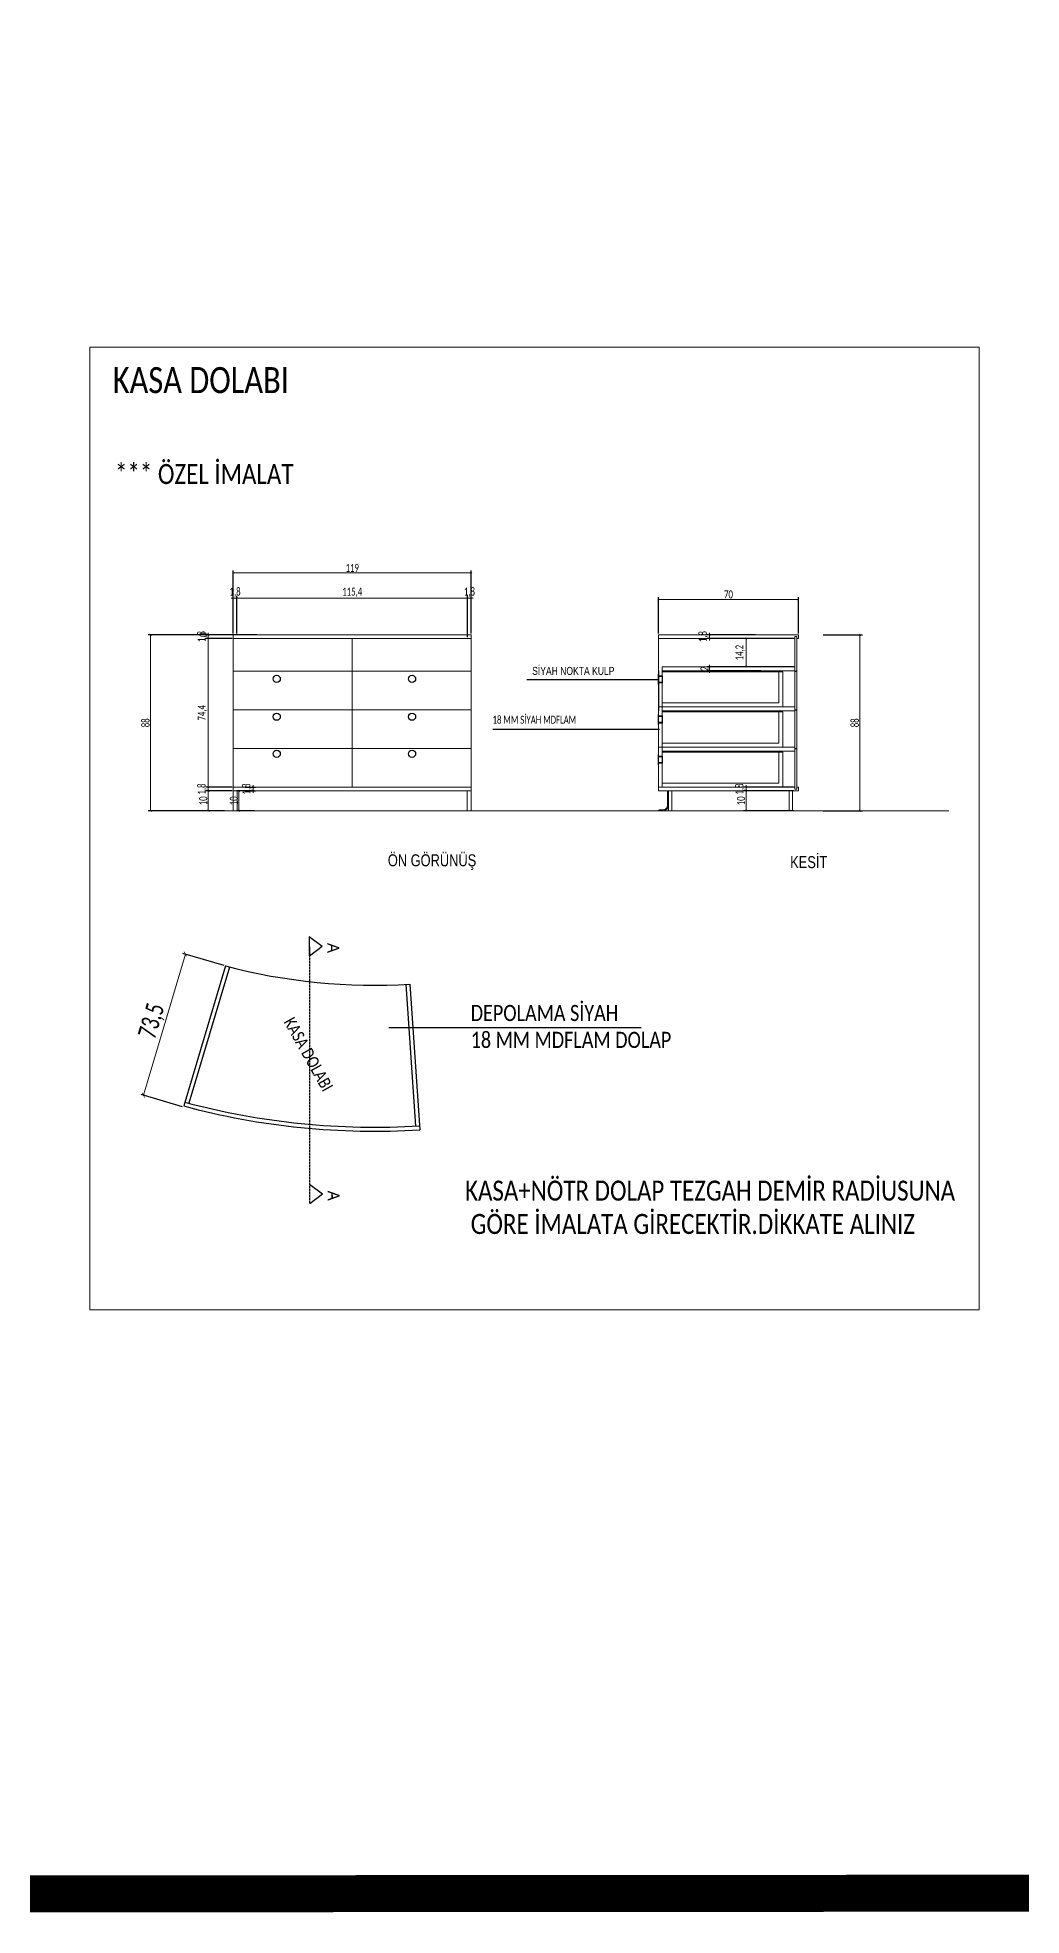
# Model space of a CAD drawing. Header units: millimetres. Extents: x 210628 to 232146, y -111309 to -91563.
# Drawn here: x 214968 to 215460, y -108622 to -107684 of the extents above; entities that cross this region are included whole.
import ezdxf

# ---------------------------------------------------------------- set-up
doc = ezdxf.new("R2010")
doc.units = ezdxf.units.MM
doc.header["$PDMODE"] = 2
doc.linetypes.add('DASHDOT', pattern=[25.4, 12.7, -6.35, 0, -6.35])
doc.linetypes.add('DASHED', pattern=[0.75, 0.5, -0.25])
doc.layers.get('0').update_dxf_attribs({"lineweight": 20})
for name, color, linetype, lineweight in [('ahsap-1', 34, 'Continuous', 25), ('alçıpan tarama', 251, 'Continuous', 20), ('görünüş', 45, 'Continuous', 25), ('kesitçizgisi', 7, 'DASHDOT', 25), ('KP', 167, 'Continuous', 30), ('t_ahsapkesit', 42, 'Continuous', 0), ('t_kesit', 3, 'Continuous', 25), ('t_olcu', 252, 'Continuous', 20), ('t_tarama', 253, 'Continuous', 5), ('t_yazı', 23, 'Continuous', 25), ('text', 1, 'Continuous', 20), ('ölçü', 251, 'Continuous', 5)]:
    doc.layers.add(name, color=color, linetype=linetype, lineweight=lineweight)
doc.layers.add('t_gorunus', color=36, linetype='Continuous')
doc.layers.add('yazı', color=11, linetype='Continuous')
doc.styles.add('text2', font='calibri.ttf', dxfattribs={"width": 0.8})
doc.styles.add('UBN', font='GOTHIC.TTF', dxfattribs={"width": 0.8})
doc.styles.add('Ölçü50', font='calibri.ttf', dxfattribs={"width": 0.7})
doc.dimstyles.new('olcu-10', dxfattribs={"dimtxt": 4, "dimasz": 1, "dimexe": 1.25, "dimexo": 0.625, "dimgap": 0.5, "dimtad": 1, "dimdec": 1, "dimzin": 9, "dimtxsty": 'Ölçü50', "dimblk": 'ARCHTICK', "dimcen": 2, "dimclrd": 256, "dimclre": 256, "dimclrt": 1, "dimazin": 2, "dimtfac": 1, "dimtdec": 1, "dimtix": 1, "dimtmove": 0, "dimatfit": 3, "dimldrblk": 'ARCHTICK', "dimfxl": 1, "dimlwd": -1, "dimarcsym": 0})
doc.dimstyles.new('olcu10', dxfattribs={"dimtxt": 9, "dimasz": 2, "dimexe": 1.25, "dimexo": 0.625, "dimgap": 0.5, "dimtad": 1, "dimdec": 1, "dimrnd": 0.5, "dimzin": 9, "dimtxsty": 'Ölçü50', "dimblk": 'ARCHTICK', "dimcen": 2, "dimclrd": 256, "dimclre": 256, "dimclrt": 6, "dimazin": 2, "dimtfac": 1, "dimtdec": 1, "dimtix": 1, "dimtmove": 0, "dimatfit": 3, "dimldrblk": 'ARCHTICK', "dimfxl": 1, "dimlwd": -1, "dimarcsym": 0})

# ---------------------------------------------------------------- blocks, each defined once
blk = doc.blocks.new('_ArchTick')
at = {"color": 0, "linetype": 'ByBlock', "const_width": 0.15}
blk.add_lwpolyline([(-0.5, -0.5), (0.5, 0.5)], dxfattribs=at)
blk = doc.blocks.new('*D52')
at = {"layer": 'DEFPOINTS', "color": 0, "transparency": 16777216}
for p in [(215278.66, -107964.6), (215278.66, -107982.23), (215348.64, -107982.23)]:
    blk.add_point(p, dxfattribs=at)
at = {"layer": 't_olcu', "lineweight": -2, "transparency": 16777216}
for p, q in [((215278.66, -107981.6), (215278.66, -107963.35)), ((215348.64, -107981.6), (215348.64, -107963.35))]:
    blk.add_line(p, q, dxfattribs=at)
at = {"layer": 't_olcu', "transparency": 16777216}
blk.add_line((215348.64, -107964.6), (215278.66, -107964.6), dxfattribs=at)
at = {"layer": 't_olcu', "transparency": 16777216, "rotation": 180}
blk.add_blockref('_ArchTick', (215278.66, -107964.6), dxfattribs=at)
at = {"layer": 't_olcu', "transparency": 16777216}
blk.add_blockref('_ArchTick', (215348.64, -107964.6), dxfattribs=at)
at = {"layer": 't_olcu', "color": 1, "transparency": 16777216, "insert": (215313.65, -107962.05), "char_height": 4, "attachment_point": 5, "style": 'Ölçü50'}
blk.add_mtext('70', dxfattribs=at)
blk = doc.blocks.new('*D53')
at = {"layer": 'DEFPOINTS', "color": 0, "transparency": 16777216}
for p in [(215360.44, -107982.23), (215360.44, -108070.23), (215379.41, -108070.23)]:
    blk.add_point(p, dxfattribs=at)
at = {"layer": 't_olcu', "lineweight": -2, "transparency": 16777216}
for p, q in [((215361.06, -107982.23), (215380.66, -107982.23)), ((215361.06, -108070.23), (215380.66, -108070.23))]:
    blk.add_line(p, q, dxfattribs=at)
at = {"layer": 't_olcu', "transparency": 16777216}
blk.add_line((215379.41, -107982.23), (215379.41, -108070.23), dxfattribs=at)
for p, rotation in [((215379.41, -107982.23), 90), ((215379.41, -108070.23), 270)]:
    blk.add_blockref('_ArchTick', p, dxfattribs=dict(at, rotation=rotation))
at = {"layer": 't_olcu', "color": 1, "transparency": 16777216, "insert": (215376.86, -108026.23), "char_height": 4, "attachment_point": 5, "rotation": 90, "style": 'Ölçü50'}
blk.add_mtext('88', dxfattribs=at)
blk = doc.blocks.new('*D54')
at = {"layer": 'DEFPOINTS', "color": 0, "transparency": 16777216}
for p in [(215322.47, -108060.23), (215346.83, -108060.23), (215346.83, -108070.23)]:
    blk.add_point(p, dxfattribs=at)
at = {"layer": 't_olcu', "lineweight": -2, "transparency": 16777216}
for p, q in [((215346.21, -108060.23), (215321.22, -108060.23)), ((215346.21, -108070.23), (215321.22, -108070.23))]:
    blk.add_line(p, q, dxfattribs=at)
at = {"layer": 't_olcu', "transparency": 16777216}
blk.add_line((215322.47, -108070.23), (215322.47, -108060.23), dxfattribs=at)
for p, rotation in [((215322.47, -108060.23), 90), ((215322.47, -108070.23), 270)]:
    blk.add_blockref('_ArchTick', p, dxfattribs=dict(at, rotation=rotation))
at = {"layer": 't_olcu', "color": 1, "transparency": 16777216, "insert": (215319.92, -108065.23), "char_height": 4, "attachment_point": 5, "rotation": 90, "style": 'Ölçü50'}
blk.add_mtext('10', dxfattribs=at)
blk = doc.blocks.new('*D55')
at = {"layer": 'DEFPOINTS', "color": 0, "transparency": 16777216}
for p in [(215322.47, -108058.43), (215346.83, -108058.43), (215346.83, -108060.23)]:
    blk.add_point(p, dxfattribs=at)
at = {"layer": 't_olcu', "transparency": 16777216}
for p, q in [((215322.47, -108058.43), (215322.47, -108057.43)), ((215322.47, -108060.23), (215322.47, -108058.43)), ((215322.47, -108060.23), (215322.47, -108061.23))]:
    blk.add_line(p, q, dxfattribs=at)
at = {"layer": 't_olcu', "lineweight": -2, "transparency": 16777216}
for p, q in [((215346.21, -108058.43), (215321.22, -108058.43)), ((215346.21, -108060.23), (215321.22, -108060.23))]:
    blk.add_line(p, q, dxfattribs=at)
at = {"layer": 't_olcu', "transparency": 16777216}
for p, rotation in [((215322.47, -108058.43), 270), ((215322.47, -108060.23), 90)]:
    blk.add_blockref('_ArchTick', p, dxfattribs=dict(at, rotation=rotation))
at = {"layer": 't_olcu', "color": 1, "transparency": 16777216, "insert": (215319.5, -108059.33), "char_height": 4, "attachment_point": 5, "rotation": 90, "style": 'Ölçü50'}
blk.add_mtext('1,8', dxfattribs=at)
blk = doc.blocks.new('*D56')
at = {"layer": 'DEFPOINTS', "color": 0, "transparency": 16777216}
for p in [(215304.17, -107998.21), (215330.53, -107998.21), (215330.53, -108000.21)]:
    blk.add_point(p, dxfattribs=at)
at = {"layer": 't_olcu', "lineweight": -2, "transparency": 16777216}
for p, q in [((215329.9, -107998.21), (215302.92, -107998.21)), ((215329.9, -108000.21), (215302.92, -108000.21))]:
    blk.add_line(p, q, dxfattribs=at)
at = {"layer": 't_olcu', "transparency": 16777216}
for p, q in [((215304.17, -107998.21), (215304.17, -107997.21)), ((215304.17, -108000.21), (215304.17, -107998.21)), ((215304.17, -108000.21), (215304.17, -108001.21))]:
    blk.add_line(p, q, dxfattribs=at)
for p, rotation in [((215304.17, -107998.21), 270), ((215304.17, -108000.21), 90)]:
    blk.add_blockref('_ArchTick', p, dxfattribs=dict(at, rotation=rotation))
at = {"layer": 't_olcu', "color": 1, "transparency": 16777216, "insert": (215301.65, -107999.21), "char_height": 4, "attachment_point": 5, "rotation": 90, "style": 'Ölçü50'}
blk.add_mtext('2', dxfattribs=at)
blk = doc.blocks.new('*D57')
at = {"layer": 'DEFPOINTS', "color": 0, "transparency": 16777216}
for p in [(215322.47, -107984.03), (215346.83, -107984.03), (215346.83, -107998.21)]:
    blk.add_point(p, dxfattribs=at)
at = {"layer": 't_olcu', "lineweight": -2, "transparency": 16777216}
for p, q in [((215346.21, -107984.03), (215321.22, -107984.03)), ((215346.21, -107998.21), (215321.22, -107998.21))]:
    blk.add_line(p, q, dxfattribs=at)
at = {"layer": 't_olcu', "transparency": 16777216}
blk.add_line((215322.47, -107998.21), (215322.47, -107984.03), dxfattribs=at)
for p, rotation in [((215322.47, -107984.03), 90), ((215322.47, -107998.21), 270)]:
    blk.add_blockref('_ArchTick', p, dxfattribs=dict(at, rotation=rotation))
at = {"layer": 't_olcu', "color": 1, "transparency": 16777216, "insert": (215319.5, -107991.12), "char_height": 4, "attachment_point": 5, "rotation": 90, "style": 'Ölçü50'}
blk.add_mtext('14,2', dxfattribs=at)
blk = doc.blocks.new('*D58')
at = {"layer": 'DEFPOINTS', "color": 0, "transparency": 16777216}
for p in [(215304.17, -107982.23), (215327.84, -107982.23), (215330.53, -107984.03)]:
    blk.add_point(p, dxfattribs=at)
at = {"layer": 't_olcu', "lineweight": -2, "transparency": 16777216}
for p, q in [((215327.21, -107982.23), (215302.92, -107982.23)), ((215329.9, -107984.03), (215302.92, -107984.03))]:
    blk.add_line(p, q, dxfattribs=at)
at = {"layer": 't_olcu', "transparency": 16777216}
for p, q in [((215304.17, -107982.23), (215304.17, -107981.23)), ((215304.17, -107984.03), (215304.17, -107982.23)), ((215304.17, -107984.03), (215304.17, -107985.03))]:
    blk.add_line(p, q, dxfattribs=at)
for p, rotation in [((215304.17, -107982.23), 270), ((215304.17, -107984.03), 90)]:
    blk.add_blockref('_ArchTick', p, dxfattribs=dict(at, rotation=rotation))
at = {"layer": 't_olcu', "color": 1, "transparency": 16777216, "insert": (215301.2, -107983.13), "char_height": 4, "attachment_point": 5, "rotation": 90, "style": 'Ölçü50'}
blk.add_mtext('1,8', dxfattribs=at)
blk = doc.blocks.new('*D59')
at = {"layer": 'DEFPOINTS', "color": 0, "transparency": 16777216}
for p in [(215067.79, -107964), (215065.99, -107982.23), (215067.79, -107982.23)]:
    blk.add_point(p, dxfattribs=at)
at = {"layer": 't_olcu', "transparency": 16777216}
for p, q in [((215065.99, -107964), (215064.99, -107964)), ((215065.99, -107964), (215067.79, -107964)), ((215067.79, -107964), (215068.79, -107964))]:
    blk.add_line(p, q, dxfattribs=at)
at = {"layer": 't_olcu', "lineweight": -2, "transparency": 16777216}
for p, q in [((215065.99, -107981.61), (215065.99, -107962.75)), ((215067.79, -107981.61), (215067.79, -107962.75))]:
    blk.add_line(p, q, dxfattribs=at)
at = {"layer": 't_olcu', "transparency": 16777216}
blk.add_blockref('_ArchTick', (215065.99, -107964), dxfattribs=at)
at = {"layer": 't_olcu', "transparency": 16777216, "rotation": 180}
blk.add_blockref('_ArchTick', (215067.79, -107964), dxfattribs=at)
at = {"layer": 't_olcu', "color": 1, "transparency": 16777216, "insert": (215066.89, -107961.03), "char_height": 4, "attachment_point": 5, "style": 'Ölçü50'}
blk.add_mtext('1,8', dxfattribs=at)
blk = doc.blocks.new('*D60')
at = {"layer": 'DEFPOINTS', "color": 0, "transparency": 16777216}
for p in [(215183.19, -107964), (215067.79, -107982.23), (215183.19, -107984.03)]:
    blk.add_point(p, dxfattribs=at)
at = {"layer": 't_olcu', "lineweight": -2, "transparency": 16777216}
for p, q in [((215067.79, -107981.61), (215067.79, -107962.75)), ((215183.19, -107983.41), (215183.19, -107962.75))]:
    blk.add_line(p, q, dxfattribs=at)
at = {"layer": 't_olcu', "transparency": 16777216}
blk.add_line((215067.79, -107964), (215183.19, -107964), dxfattribs=at)
at = {"layer": 't_olcu', "transparency": 16777216, "rotation": 180}
blk.add_blockref('_ArchTick', (215067.79, -107964), dxfattribs=at)
at = {"layer": 't_olcu', "transparency": 16777216}
blk.add_blockref('_ArchTick', (215183.19, -107964), dxfattribs=at)
at = {"layer": 't_olcu', "color": 1, "transparency": 16777216, "insert": (215125.49, -107961.05), "char_height": 4, "attachment_point": 5, "style": 'Ölçü50'}
blk.add_mtext('115,4', dxfattribs=at)
blk = doc.blocks.new('*D61')
at = {"layer": 'DEFPOINTS', "color": 0, "transparency": 16777216}
for p in [(215184.99, -107951.33), (215065.99, -107982.23), (215184.99, -107982.23)]:
    blk.add_point(p, dxfattribs=at)
at = {"layer": 't_olcu', "lineweight": -2, "transparency": 16777216}
for p, q in [((215065.99, -107981.61), (215065.99, -107950.08)), ((215184.99, -107981.61), (215184.99, -107950.08))]:
    blk.add_line(p, q, dxfattribs=at)
at = {"layer": 't_olcu', "transparency": 16777216}
blk.add_line((215065.99, -107951.33), (215184.99, -107951.33), dxfattribs=at)
at = {"layer": 't_olcu', "transparency": 16777216, "rotation": 180}
blk.add_blockref('_ArchTick', (215065.99, -107951.33), dxfattribs=at)
at = {"layer": 't_olcu', "transparency": 16777216}
blk.add_blockref('_ArchTick', (215184.99, -107951.33), dxfattribs=at)
at = {"layer": 't_olcu', "color": 1, "transparency": 16777216, "insert": (215125.49, -107948.78), "char_height": 4, "attachment_point": 5, "style": 'Ölçü50'}
blk.add_mtext('119', dxfattribs=at)
blk = doc.blocks.new('*D62')
at = {"layer": 'DEFPOINTS', "color": 0, "transparency": 16777216}
for p in [(215184.99, -107964), (215184.99, -107982.23), (215183.19, -107984.03)]:
    blk.add_point(p, dxfattribs=at)
at = {"layer": 't_olcu', "transparency": 16777216}
for p, q in [((215183.19, -107964), (215182.19, -107964)), ((215183.19, -107964), (215184.99, -107964)), ((215184.99, -107964), (215185.99, -107964))]:
    blk.add_line(p, q, dxfattribs=at)
at = {"layer": 't_olcu', "lineweight": -2, "transparency": 16777216}
for p, q in [((215183.19, -107983.41), (215183.19, -107962.75)), ((215184.99, -107981.61), (215184.99, -107962.75))]:
    blk.add_line(p, q, dxfattribs=at)
at = {"layer": 't_olcu', "transparency": 16777216}
blk.add_blockref('_ArchTick', (215183.19, -107964), dxfattribs=at)
at = {"layer": 't_olcu', "transparency": 16777216, "rotation": 180}
blk.add_blockref('_ArchTick', (215184.99, -107964), dxfattribs=at)
at = {"layer": 't_olcu', "color": 1, "transparency": 16777216, "insert": (215184.09, -107961.03), "char_height": 4, "attachment_point": 5, "style": 'Ölçü50'}
blk.add_mtext('1,8', dxfattribs=at)
blk = doc.blocks.new('*D63')
at = {"layer": 'DEFPOINTS', "color": 0, "transparency": 16777216}
for p in [(215071.31, -108058.43), (215071.31, -108060.23), (215075.87, -108060.23)]:
    blk.add_point(p, dxfattribs=at)
at = {"layer": 't_olcu', "transparency": 16777216}
for p, q in [((215075.87, -108058.43), (215075.87, -108057.43)), ((215075.87, -108058.43), (215075.87, -108060.23)), ((215075.87, -108060.23), (215075.87, -108061.23))]:
    blk.add_line(p, q, dxfattribs=at)
at = {"layer": 't_olcu', "lineweight": -2, "transparency": 16777216}
for p, q in [((215071.94, -108058.43), (215077.12, -108058.43)), ((215071.94, -108060.23), (215077.12, -108060.23))]:
    blk.add_line(p, q, dxfattribs=at)
at = {"layer": 't_olcu', "transparency": 16777216}
for p, rotation in [((215075.87, -108058.43), 270), ((215075.87, -108060.23), 90)]:
    blk.add_blockref('_ArchTick', p, dxfattribs=dict(at, rotation=rotation))
at = {"layer": 't_olcu', "color": 1, "transparency": 16777216, "insert": (215072.91, -108059.33), "char_height": 4, "attachment_point": 5, "rotation": 90, "style": 'Ölçü50'}
blk.add_mtext('1,8', dxfattribs=at)
blk = doc.blocks.new('*D64')
at = {"layer": 'DEFPOINTS', "color": 0, "transparency": 16777216}
for p in [(215077.28, -108060.23), (215068.84, -108070.23), (215077.28, -108070.23)]:
    blk.add_point(p, dxfattribs=at)
at = {"layer": 't_olcu', "lineweight": -2, "transparency": 16777216}
for p, q in [((215076.65, -108060.23), (215067.59, -108060.23)), ((215076.65, -108070.23), (215067.59, -108070.23))]:
    blk.add_line(p, q, dxfattribs=at)
at = {"layer": 't_olcu', "transparency": 16777216}
blk.add_line((215068.84, -108060.23), (215068.84, -108070.23), dxfattribs=at)
for p, rotation in [((215068.84, -108060.23), 90), ((215068.84, -108070.23), 270)]:
    blk.add_blockref('_ArchTick', p, dxfattribs=dict(at, rotation=rotation))
at = {"layer": 't_olcu', "color": 1, "transparency": 16777216, "insert": (215066.29, -108065.23), "char_height": 4, "attachment_point": 5, "rotation": 90, "style": 'Ölçü50'}
blk.add_mtext('10', dxfattribs=at)
blk = doc.blocks.new('*D66')
at = {"layer": 'DEFPOINTS', "color": 0, "transparency": 16777216}
for p in [(215053.5, -108060.23), (215065.99, -108060.23), (215061.64, -108070.23)]:
    blk.add_point(p, dxfattribs=at)
at = {"layer": 't_olcu', "lineweight": -2, "transparency": 16777216}
for p, q in [((215065.37, -108060.23), (215052.25, -108060.23)), ((215061.02, -108070.23), (215052.25, -108070.23))]:
    blk.add_line(p, q, dxfattribs=at)
at = {"layer": 't_olcu', "transparency": 16777216}
blk.add_line((215053.5, -108070.23), (215053.5, -108060.23), dxfattribs=at)
for p, rotation in [((215053.5, -108060.23), 90), ((215053.5, -108070.23), 270)]:
    blk.add_blockref('_ArchTick', p, dxfattribs=dict(at, rotation=rotation))
at = {"layer": 't_olcu', "color": 1, "transparency": 16777216, "insert": (215050.95, -108065.23), "char_height": 4, "attachment_point": 5, "rotation": 90, "style": 'Ölçü50'}
blk.add_mtext('10', dxfattribs=at)
blk = doc.blocks.new('*D67')
at = {"layer": 'DEFPOINTS', "color": 0, "transparency": 16777216}
for p in [(215053.5, -108058.43), (215065.99, -108058.43), (215065.99, -108060.23)]:
    blk.add_point(p, dxfattribs=at)
at = {"layer": 't_olcu', "transparency": 16777216}
for p, q in [((215053.5, -108058.43), (215053.5, -108057.43)), ((215053.5, -108060.23), (215053.5, -108058.43)), ((215053.5, -108060.23), (215053.5, -108061.23))]:
    blk.add_line(p, q, dxfattribs=at)
at = {"layer": 't_olcu', "lineweight": -2, "transparency": 16777216}
for p, q in [((215065.37, -108058.43), (215052.25, -108058.43)), ((215065.37, -108060.23), (215052.25, -108060.23))]:
    blk.add_line(p, q, dxfattribs=at)
at = {"layer": 't_olcu', "transparency": 16777216}
for p, rotation in [((215053.5, -108058.43), 270), ((215053.5, -108060.23), 90)]:
    blk.add_blockref('_ArchTick', p, dxfattribs=dict(at, rotation=rotation))
at = {"layer": 't_olcu', "color": 1, "transparency": 16777216, "insert": (215050.53, -108059.33), "char_height": 4, "attachment_point": 5, "rotation": 90, "style": 'Ölçü50'}
blk.add_mtext('1,8', dxfattribs=at)
blk = doc.blocks.new('*D68')
at = {"layer": 'DEFPOINTS', "color": 0, "transparency": 16777216}
for p in [(215053.5, -107984.03), (215065.99, -107984.03), (215065.99, -108058.43)]:
    blk.add_point(p, dxfattribs=at)
at = {"layer": 't_olcu', "lineweight": -2, "transparency": 16777216}
for p, q in [((215065.37, -107984.03), (215052.25, -107984.03)), ((215065.37, -108058.43), (215052.25, -108058.43))]:
    blk.add_line(p, q, dxfattribs=at)
at = {"layer": 't_olcu', "transparency": 16777216}
blk.add_line((215053.5, -108058.43), (215053.5, -107984.03), dxfattribs=at)
for p, rotation in [((215053.5, -107984.03), 90), ((215053.5, -108058.43), 270)]:
    blk.add_blockref('_ArchTick', p, dxfattribs=dict(at, rotation=rotation))
at = {"layer": 't_olcu', "color": 1, "transparency": 16777216, "insert": (215050.55, -108021.23), "char_height": 4, "attachment_point": 5, "rotation": 90, "style": 'Ölçü50'}
blk.add_mtext('74,4', dxfattribs=at)
blk = doc.blocks.new('*D69')
at = {"layer": 'DEFPOINTS', "color": 0, "transparency": 16777216}
for p in [(215053.5, -107982.23), (215065.99, -107982.23), (215065.99, -107984.03)]:
    blk.add_point(p, dxfattribs=at)
at = {"layer": 't_olcu', "lineweight": -2, "transparency": 16777216}
for p, q in [((215065.37, -107982.23), (215052.25, -107982.23)), ((215065.37, -107984.03), (215052.25, -107984.03))]:
    blk.add_line(p, q, dxfattribs=at)
at = {"layer": 't_olcu', "transparency": 16777216}
for p, q in [((215053.5, -107982.23), (215053.5, -107981.23)), ((215053.5, -107984.03), (215053.5, -107982.23)), ((215053.5, -107984.03), (215053.5, -107985.03))]:
    blk.add_line(p, q, dxfattribs=at)
for p, rotation in [((215053.5, -107982.23), 270), ((215053.5, -107984.03), 90)]:
    blk.add_blockref('_ArchTick', p, dxfattribs=dict(at, rotation=rotation))
at = {"layer": 't_olcu', "color": 1, "transparency": 16777216, "insert": (215050.53, -107983.13), "char_height": 4, "attachment_point": 5, "rotation": 90, "style": 'Ölçü50'}
blk.add_mtext('1,8', dxfattribs=at)
blk = doc.blocks.new('*D70')
at = {"layer": 'DEFPOINTS', "color": 0, "transparency": 16777216}
for p in [(215053.5, -107982.23), (215065.99, -107982.23), (215068.73, -107982.23)]:
    blk.add_point(p, dxfattribs=at)
at = {"layer": 't_olcu', "lineweight": -2, "transparency": 16777216}
for p in [(215065.37, -107982.23), (215068.1, -107982.23)]:
    blk.add_line(p, (215052.25, -107982.23), dxfattribs=at)
at = {"layer": 't_olcu', "transparency": 16777216}
for q in [(215053.5, -107981.23), (215053.5, -107983.23)]:
    blk.add_line((215053.5, -107982.23), q, dxfattribs=at)
for rotation in [90, 270]:
    blk.add_blockref('_ArchTick', (215053.5, -107982.23), dxfattribs=dict(at, rotation=rotation))
at = {"layer": 't_olcu', "color": 1, "transparency": 16777216, "insert": (215050.95, -107982.23), "char_height": 4, "attachment_point": 5, "rotation": 90, "style": 'Ölçü50'}
blk.add_mtext('0', dxfattribs=at)
blk = doc.blocks.new('*D71')
at = {"layer": 'DEFPOINTS', "color": 0, "transparency": 16777216}
for p in [(215053.5, -107982.23), (215068.73, -107982.23), (215072.34, -107982.23)]:
    blk.add_point(p, dxfattribs=at)
at = {"layer": 't_olcu', "lineweight": -2, "transparency": 16777216}
for p in [(215068.1, -107982.23), (215071.71, -107982.23)]:
    blk.add_line(p, (215052.25, -107982.23), dxfattribs=at)
at = {"layer": 't_olcu', "transparency": 16777216}
for q in [(215053.5, -107981.23), (215053.5, -107983.23)]:
    blk.add_line((215053.5, -107982.23), q, dxfattribs=at)
for rotation in [90, 270]:
    blk.add_blockref('_ArchTick', (215053.5, -107982.23), dxfattribs=dict(at, rotation=rotation))
at = {"layer": 't_olcu', "color": 1, "transparency": 16777216, "insert": (215050.95, -107982.23), "char_height": 4, "attachment_point": 5, "rotation": 90, "style": 'Ölçü50'}
blk.add_mtext('0', dxfattribs=at)
blk = doc.blocks.new('*D72')
at = {"layer": 'DEFPOINTS', "color": 0, "transparency": 16777216}
for p in [(215024.66, -107982.23), (215078.33, -107982.23), (215062.3, -108070.23)]:
    blk.add_point(p, dxfattribs=at)
at = {"layer": 't_olcu', "lineweight": -2, "transparency": 16777216}
for p, q in [((215077.71, -107982.23), (215023.41, -107982.23)), ((215061.67, -108070.23), (215023.41, -108070.23))]:
    blk.add_line(p, q, dxfattribs=at)
at = {"layer": 't_olcu', "transparency": 16777216}
blk.add_line((215024.66, -108070.23), (215024.66, -107982.23), dxfattribs=at)
for p, rotation in [((215024.66, -107982.23), 90), ((215024.66, -108070.23), 270)]:
    blk.add_blockref('_ArchTick', p, dxfattribs=dict(at, rotation=rotation))
at = {"layer": 't_olcu', "color": 1, "transparency": 16777216, "insert": (215022.11, -108026.23), "char_height": 4, "attachment_point": 5, "rotation": 90, "style": 'Ölçü50'}
blk.add_mtext('88', dxfattribs=at)
blk = doc.blocks.new('*D232')
at = {"layer": 'DEFPOINTS', "color": 0, "transparency": 16777216}
for p in [(215062.11, -108147.81, 0), (215021.05, -108212.44), (215041.15, -108218.41)]:
    blk.add_point(p, dxfattribs=at)
at = {"layer": 'ölçü', "transparency": 16777216}
blk.add_line((215042.01, -108141.84), (215021.05, -108212.44), dxfattribs=at)
at = {"layer": 'ölçü', "lineweight": -2, "transparency": 16777216}
for p, q in [((215061.51, -108147.63), (215040.81, -108141.49)), ((215040.55, -108218.23), (215019.85, -108212.09))]:
    blk.add_line(p, q, dxfattribs=at)
at = {"layer": 'ölçü', "transparency": 16777216, "xscale": 2, "yscale": 2, "zscale": 2}
for p, rotation in [((215042.01, -108141.84), 73.46391327992359), ((215021.05, -108212.44), 253.4639132799236)]:
    blk.add_blockref('_ArchTick', p, dxfattribs=dict(at, rotation=rotation))
at = {"layer": 'ölçü', "color": 6, "transparency": 16777216, "insert": (215025.73, -108175.42), "char_height": 9, "attachment_point": 5, "rotation": 73.46391, "style": 'Ölçü50'}
blk.add_mtext('73,5', dxfattribs=at)

msp = doc.modelspace()

# ---------------------------------------------------------------- linework, layer by layer
at = {"color": 2, "const_width": 18.49}
msp.add_lwpolyline([(212716.15, -108613.22), (212716.15, -105504.97), (217073.5, -105502.02), (217073.5, -108610.26)], close=True, dxfattribs=at)
at = {"color": 253, "elevation": 0}
msp.add_lwpolyline([(215423.88, -108070.23), (215090.65, -108070.23)], dxfattribs=at)
at = {"layer": 'ahsap-1', "linetype": 'ByBlock'}
for p, q in [((215062.11, -108147.81, 0), (215041.21, -108217.79, 0)), ((215064.03, -108148.38, 0), (215043.72, -108216.39, 0)), ((215152.36, -108156.97, 0), (215157.18, -108227.81, 0)), ((215154.36, -108156.85, 0), (215159.31, -108229.69, 0))]:
    msp.add_line(p, q, dxfattribs=at)
for radius, start, end in [(293, 255.29877, 273.50018), (366, 254.9144, 273.57818), (364, 254.9144, 273.57818)]:
    msp.add_arc((215136.47, -107864.4, 0), radius, start, end, dxfattribs=at)
at = {"layer": 'alçıpan tarama', "color": 1}
msp.add_lwpolyline([(214994.18, -107838.44), (215438.98, -107838.44), (215438.98, -108319.65), (214994.18, -108319.65)], close=True, dxfattribs=at)
at = {"layer": 'görünüş'}
for centre in [(215087.71, -108004.29, 0), (215155.38, -108004.29, 0), (215087.71, -108023.18, 0), (215155.38, -108023.18, 0), (215087.71, -108041.7, 0), (215155.38, -108041.7, 0)]:
    msp.add_circle(centre, 1.8, dxfattribs=at)
at = {"layer": 'kesitçizgisi'}
for p, q in [((215110.46, -108138.03), (215104.01, -108133.21)), ((215104.01, -108133.21), (215104.03, -108142.87)), ((215110.46, -108138.03), (215104.03, -108142.87)), ((215110.62, -108261.87), (215104.18, -108257.05)), ((215110.62, -108261.87), (215104.19, -108266.71))]:
    msp.add_line(p, q, dxfattribs=at)
at = {"layer": 'kesitçizgisi', "linetype": 'DASHED'}
msp.add_lwpolyline([(215104.01, -108133.21), (215104.19, -108266.71)], dxfattribs=at)
at = {"layer": 'KP'}
for p, q in [((215346.83, -108000.37, 0), (215347.83, -108000.37, 0)), ((215346.83, -108019.72, 0), (215347.83, -108019.72, 0)), ((215346.83, -108039.07, 0), (215347.83, -108039.07, 0))]:
    msp.add_line(p, q, dxfattribs=at)
at = {"layer": 't_ahsapkesit'}
for p, q in [((215065.99, -107982.23, 0), (215065.99, -108070.23, 0)), ((215067.99, -107982.23, 0), (215067.99, -107982.23, 0)), ((215078.99, -107982.23, 0), (215078.99, -107982.23, 0)), ((215129.99, -107982.23, 0), (215129.99, -107982.23, 0)), ((215182.99, -107982.23, 0), (215182.99, -107982.23, 0)), ((215184.99, -108070.23, 0), (215184.99, -107982.23, 0)), ((215278.66, -107984.03, 0), (215278.66, -107982.23, 0)), ((215278.66, -107982.23, 0), (215348.64, -107982.23, 0)), ((215346.83, -108059.43, 0), (215346.83, -107983.03, 0)), ((215347.83, -107983.03, 0), (215346.83, -107983.03, 0)), ((215347.83, -108059.43, 0), (215347.83, -107983.03, 0)), ((215348.64, -107982.23, 0), (215348.64, -107984.03, 0)), ((215067.79, -107984.03, 0), (215183.2, -107984.03, 0)), ((215346.83, -107984.03, 0), (215278.66, -107984.03, 0)), ((215348.64, -107984.03, 0), (215347.83, -107984.03, 0)), ((215065.99, -108000.37, 0), (215184.99, -108000.37, 0)), ((215278.66, -108002.9, 0), (215278.66, -107998.21, 0)), ((215280.48, -108000.21, 0), (215346.83, -108000.21, 0)), ((215338.83, -108016.28, 0), (215338.83, -108000.71, 0)), ((215338.83, -108000.71, 0), (215340.83, -108000.71, 0)), ((215340.83, -108018.28, 0), (215340.83, -108000.71, 0)), ((215278.66, -108022.97, 0), (215278.66, -108006.29, 0)), ((215280.48, -108006.29, 0), (215280.48, -108022.76, 0)), ((215065.99, -108019.72, 0), (215184.99, -108019.72, 0)), ((215278.66, -108018.28, 0), (215346.83, -108018.28, 0)), ((215280.48, -108016.28, 0), (215338.83, -108016.28, 0)), ((215280.48, -108020.28, 0), (215346.83, -108020.28, 0)), ((215338.83, -108036.35, 0), (215338.83, -108020.78, 0)), ((215338.83, -108020.78, 0), (215340.83, -108020.78, 0)), ((215340.83, -108038.35, 0), (215340.83, -108020.78, 0)), ((215278.66, -108043.05, 0), (215278.66, -108026.36, 0)), ((215280.48, -108026.36, 0), (215280.48, -108042.83, 0)), ((215065.99, -108039.07, 0), (215184.99, -108039.07, 0)), ((215278.66, -108038.35, 0), (215346.83, -108038.35, 0)), ((215280.48, -108036.35, 0), (215338.83, -108036.35, 0)), ((215280.48, -108040.35, 0), (215346.83, -108040.35, 0)), ((215338.83, -108056.43, 0), (215338.83, -108040.85, 0)), ((215338.83, -108040.85, 0), (215340.83, -108040.85, 0)), ((215340.83, -108058.43, 0), (215340.83, -108040.85, 0)), ((215280.48, -108056.43, 0), (215338.83, -108056.43, 0)), ((215065.99, -108058.43, 0), (215184.99, -108058.43, 0)), ((215065.99, -108060.23, 0), (215184.99, -108060.23, 0)), ((215067.99, -108060.23, 0), (215067.99, -108070.23, 0)), ((215182.99, -108070.23, 0), (215182.99, -108060.23, 0)), ((215278.66, -108058.43, 0), (215346.83, -108058.43, 0)), ((215348.64, -108060.23, 0), (215278.66, -108060.23, 0)), ((215346.83, -108059.43, 0), (215347.83, -108059.43, 0)), ((215347.83, -108058.43, 0), (215348.64, -108058.43, 0))]:
    msp.add_line(p, q, dxfattribs=at)
at = {"layer": 't_ahsapkesit', "ltscale": 50}
msp.add_line((215278.66, -108058.43, 0), (215278.66, -108060.23, 0), dxfattribs=at)
at = {"layer": 't_ahsapkesit'}
for points in [[(215065.99, -107982.23), (215184.99, -107982.23)], [(215184.99, -107984.03), (215065.99, -107984.03)], [(215346.83, -107998.21), (215280.48, -107998.21), (215280.48, -108002.69), (215278.66, -108002.69)], [(215278.66, -108006.29), (215280.48, -108006.29)], [(215280.48, -108022.76), (215278.66, -108022.76)], [(215278.66, -108026.36), (215280.48, -108026.36)], [(215280.48, -108042.83), (215278.66, -108042.83)], [(215278.66, -108058.43), (215278.66, -108046.43), (215280.48, -108046.43), (215280.48, -108058.43)], [(215285.26, -108060.23), (215285.26, -108070.23), (215283.66, -108070.23), (215283.66, -108060.23)], [(215345.61, -108060.23), (215345.61, -108070.23), (215344, -108070.23), (215344, -108060.23)]]:
    msp.add_lwpolyline(points, dxfattribs=at)
at = {"layer": 't_ahsapkesit', "elevation": 0}
for points in [[(215125.5, -107984.03), (215125.5, -108058.43)], [(215348.64, -108058.43), (215348.64, -108060.23)]]:
    msp.add_lwpolyline(points, dxfattribs=at)
at = {"layer": 't_gorunus'}
msp.add_line((215278.66, -108000.21, 0), (215278.66, -108020.28, 0), dxfattribs=at)
at = {"layer": 't_kesit'}
for points in [[(215278.45, -108007.09), (215278.66, -108007.09), (215278.66, -108001.93), (215278.45, -108001.93), (215278.45, -108007.09)], [(215278.66, -108002.69), (215280.48, -108002.69), (215280.48, -108006.29), (215278.66, -108006.29)], [(215278.66, -108002.9), (215280.48, -108002.9)], [(215280.48, -108006.07), (215278.66, -108006.07)], [(215278.45, -108027.16), (215278.66, -108027.16), (215278.66, -108022), (215278.45, -108022), (215278.45, -108027.16)], [(215278.66, -108022.76), (215280.48, -108022.76), (215280.48, -108026.36), (215278.66, -108026.36)], [(215278.66, -108022.97), (215280.48, -108022.97)], [(215280.48, -108026.15), (215278.66, -108026.15)], [(215278.45, -108047.23), (215278.66, -108047.23), (215278.66, -108042.07), (215278.45, -108042.07), (215278.45, -108047.23)], [(215278.66, -108042.83), (215280.48, -108042.83), (215280.48, -108046.43), (215278.66, -108046.43)], [(215278.66, -108043.05), (215280.48, -108043.05)], [(215280.48, -108046.22), (215278.66, -108046.22)]]:
    msp.add_lwpolyline(points, dxfattribs=at)
at = {"layer": 't_olcu'}
for p, q in [((215338.83, -108000.71, 0), (215280.48, -108000.71, 0)), ((215338.83, -108020.78, 0), (215280.48, -108020.78, 0)), ((215338.83, -108040.85, 0), (215280.48, -108040.85, 0)), ((215056.47, -108070.23, 0), (215184.99, -108070.23, 0))]:
    msp.add_line(p, q, dxfattribs=at)
at = {"layer": 't_tarama', "elevation": 0}
msp.add_lwpolyline([(215278.66, -107984.03), (215278.66, -107998.21)], dxfattribs=at)
at = {"layer": 't_tarama', "lineweight": 18}
for points in [[(215283.19, -108060.74), (215283.19, -108067.73), (215282.98, -108068.32), (215282.68, -108068.83), (215282.26, -108069.25), (215281.75, -108069.55), (215281.16, -108069.72)], [(215283.66, -108060.23), (215283.19, -108060.74)], [(215283.66, -108067.73), (215283.66, -108060.23)], [(215278.66, -108070.23), (215279.17, -108069.72)], [(215278.66, -108070.23), (215281.16, -108070.23)], [(215279.17, -108069.72), (215281.16, -108069.72)], [(215283.66, -108067.73), (215283.53, -108068.37), (215283.23, -108068.92), (215282.85, -108069.38), (215282.34, -108069.8), (215281.79, -108070.06), (215281.16, -108070.23)]]:
    msp.add_lwpolyline(points, dxfattribs=at)
at = {"layer": 't_yazı'}
for p, q in [((215212.87, -108004.51, 0), (215278.9, -108004.51, 0)), ((215195.83, -108029.41, 0), (215279.11, -108029.41, 0)), ((215143.79, -108178.57, 0), (215270.06, -108178.57, 0))]:
    msp.add_line(p, q, dxfattribs=at)
at = {"layer": 'ölçü', "elevation": 0}
msp.add_lwpolyline([(215125.49, -107984.03), (215125.49, -108058.43)], dxfattribs=at)

# ---------------------------------------------------------------- texts
at = {"layer": 't_yazı', "width": 326.4487, "attachment_point": 1}
for s, insert, char_height, style in [('{\\C2;*** ÖZEL İMALAT}', (215006.85, -107896.86, 0), 10, 'text2'), ('18 MM SİYAH MDFLAM ', (215195.66, -108022.7, 0), 4, 'Ölçü50'), ('{\\C2;KASA+NÖTR DOLAP TEZGAH DEMİR RADİUSUNA\\P GÖRE İMALATA GİRECEKTİR.DİKKATE ALINIZ}', (215181.9, -108255.11, 0), 10, 'text2')]:
    msp.add_mtext(s, dxfattribs=dict(at, insert=insert, char_height=char_height, style=style))
at = {"layer": 'text', "color": 1, "char_height": 6, "width": 112.5502, "attachment_point": 3, "rotation": 270.07568, "style": 'UBN'}
for insert in [(215119.08, -108141.31), (215119.25, -108265.15)]:
    msp.add_mtext('{\\fLucida Sans Unicode|b0|i0|c162|p34;\\W1;A}', dxfattribs=dict(at, insert=insert))
at = {"layer": 'yazı', "attachment_point": 1}
for s, insert, char_height, width, style in [('KASA DOLABI', (215005.71, -107848.41, 0), 13, 163.6211, 'text2'), ('SİYAH NOKTA KULP ', (215215.47, -107998.28), 4, 326.4487, 'UBN'), ('ÖN GÖRÜNÜŞ', (215143.28, -108091.97, 0), 6, 57.4315, 'UBN'), ('KESİT', (215344.51, -108092.89), 6, 57.4315, 'UBN'), ('DEPOLAMA SİYAH \\P18 MM MDFLAM DOLAP', (215184.73, -108167.28, 0), 8.064, 658.1206, 'text2')]:
    msp.add_mtext(s, dxfattribs=dict(at, insert=insert, char_height=char_height, width=width, style=style))
at = {"layer": 'yazı', "insert": (215106.25, -108190.51), "char_height": 6, "width": 49.2733, "attachment_point": 2, "rotation": 299.3751, "line_spacing_factor": 0.933337, "style": 'text2'}
msp.add_mtext('KASA DOLABI', dxfattribs=at)

# ---------------------------------------------------------------- dimensions: what is measured, and where the dimension line sits
at = {"layer": 't_olcu'}
for base, p1, p2, picture, middle in [((215184.99, -107951.33, 0), (215065.99, -107982.23, 0), (215184.99, -107982.23, 0), '*D61', (215125.49, -107948.78, 0)), ((215067.79, -107964, 0), (215065.99, -107982.23, 0), (215067.79, -107982.23, 0), '*D59', (215066.89, -107961.03, 0)), ((215183.19, -107964, 0), (215067.79, -107982.23, 0), (215183.19, -107984.03, 0), '*D60', (215125.49, -107961.05, 0)), ((215184.99, -107964, 0), (215183.19, -107984.03, 0), (215184.99, -107982.23, 0), '*D62', (215184.09, -107961.03, 0))]:
    dim = msp.add_linear_dim(base=base, p1=p1, p2=p2, dimstyle='olcu-10', dxfattribs=at)
    dim.commit()
    dim.dimension.update_dxf_attribs({"geometry": picture, "text_midpoint": middle})
for base, p1, p2, angle, picture, middle in [((215278.66, -107964.6, 0), (215348.64, -107982.23, 0), (215278.66, -107982.23, 0), 180, '*D52', (215313.65, -107962.05, 0)), ((215024.66, -107982.23, 0), (215062.3, -108070.23, 0), (215078.33, -107982.23, 0), 90, '*D72', (215022.11, -108026.23, 0)), ((215053.5, -107982.23, 0), (215065.99, -107984.03, 0), (215065.99, -107982.23, 0), 90, '*D69', (215050.53, -107983.13, 0)), ((215053.49555762, -107982.23303104, -0.00000534), (215065.99420481, -107982.23303104, -0.00000534), (215068.72896402, -107982.23303104, -0.00000534), 90, '*D70', (215050.94632685, -107982.23303104, -0.00000534)), ((215053.49555762, -107982.23303104, -0.00000534), (215068.72896402, -107982.23303104, -0.00000534), (215072.3380338, -107982.23303104, -0.00000534), 90, '*D71', (215050.94632685, -107982.23303104, -0.00000534)), ((215304.17, -107982.23, 0), (215330.53, -107984.03, 0), (215327.84, -107982.23, 0), 90, '*D58', (215301.2, -107983.13, 0)), ((215379.41, -108070.23, 0), (215360.44, -107982.23, 0), (215360.44, -108070.23, 0), 90, '*D53', (215376.86, -108026.23, 0)), ((215053.5, -107984.03, 0), (215065.99, -108058.43, 0), (215065.99, -107984.03, 0), 90, '*D68', (215050.55, -108021.23, 0)), ((215322.47, -107984.03, 0), (215346.83, -107998.21, 0), (215346.83, -107984.03, 0), 90, '*D57', (215319.5, -107991.12, 0)), ((215304.17, -107998.21, 0), (215330.53, -108000.21, 0), (215330.53, -107998.21, 0), 90, '*D56', (215301.65, -107999.21, 0)), ((215053.5, -108058.43, 0), (215065.99, -108060.23, 0), (215065.99, -108058.43, 0), 90, '*D67', (215050.53, -108059.33, 0)), ((215075.87, -108060.23, 0), (215071.31, -108058.43, 0), (215071.31, -108060.23, 0), 90, '*D63', (215072.91, -108059.33, 0)), ((215322.47, -108058.43, 0), (215346.83, -108060.23, 0), (215346.83, -108058.43, 0), 90, '*D55', (215319.5, -108059.33, 0)), ((215053.5, -108060.23, 0), (215061.64, -108070.23, 0), (215065.99, -108060.23, 0), 90, '*D66', (215050.95, -108065.23, 0)), ((215068.84, -108070.23, 0), (215077.28, -108060.23, 0), (215077.28, -108070.23, 0), 90, '*D64', (215066.29, -108065.23, 0)), ((215322.47, -108060.23, 0), (215346.83, -108070.23, 0), (215346.83, -108060.23, 0), 90, '*D54', (215319.92, -108065.23, 0))]:
    dim = msp.add_linear_dim(base=base, p1=p1, p2=p2, angle=angle, dimstyle='olcu-10', dxfattribs=at)
    dim.commit()
    dim.dimension.update_dxf_attribs({"geometry": picture, "text_midpoint": middle})
at = {"layer": 'ölçü'}
dim = msp.add_aligned_dim(p1=(215062.11, -108147.81, 0), p2=(215041.15, -108218.41), distance=-20.97, dimstyle='olcu10', dxfattribs=at)
dim.commit()
dim.dimension.update_dxf_attribs({"geometry": '*D232', "text_midpoint": (215025.73, -108175.42)})

doc.saveas('drawing.dxf')
